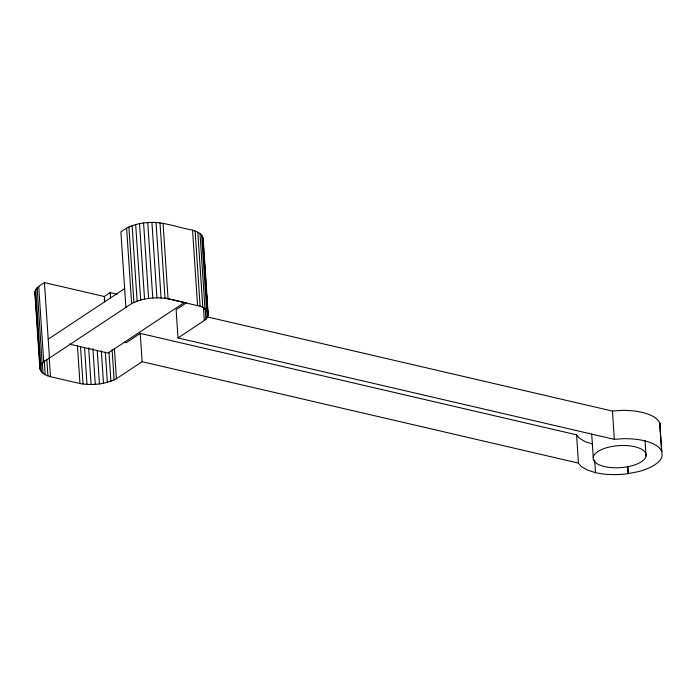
<?xml version="1.0" encoding="UTF-8"?>
<svg xmlns="http://www.w3.org/2000/svg" width="697" height="697" viewBox="0 0 697 697"><rect width="100%" height="100%" fill="white"/><g stroke="black" fill="none" stroke-linecap="round" stroke-linejoin="round"><path stroke-width="1.05" d="M206.826 316.786L612.454 411.073L621.114 410.402A42.726 17.782 -3.8 0 1 659.693 422.809L662.15 455.716A42.726 17.782 -3.8 0 1 637.99 471.721L627.396 473.742A42.726 17.782 -3.8 0 1 595.473 472.653L587.205 469.996L581.141 466.424L578.466 463.122L142.127 361.699L116.399 378.732C105.317 384.5 92.161 385.519 79.963 383.55L50.472 376.694C46.22 375.404 40.792 373.374 39.86 368.452L34.85 293.001C34.867 287.582 40.705 285.273 44.442 282.59L104.297 296.504L110.178 292.609L117.087 294.212M39.86 368.452L40.783 364.932L43.728 361.839L131.628 303.613C142.711 297.854 155.875 296.835 168.064 298.795L197.565 305.652C204.901 306.079 212.768 315.392 204.308 320.507L177.996 337.94L176.114 309.642L186.491 302.768M48.206 339.186L124.641 288.549M592.563 444.024L585.323 441.698L579.259 438.125L576.585 434.832L140.245 333.401L126.14 342.75L124.162 342.288M208.168 313.903L203.158 238.444C202.174 233.312 196.397 231.36 191.997 230.027C179.957 227.832 168.282 223.484 156.041 222.5C143.774 221.977 130.722 224.112 120.886 231.962L125.896 307.412M177.996 337.94L614.336 439.363L622.996 438.701A42.726 17.782 -3.8 0 1 661.566 451.107L661.854 451.499M165.598 298.072L184.496 302.463L108.052 353.091L69.203 344.065M34.85 293.001L35.312 294.718M659.972 423.21L660.268 427.427M659.719 423.062L661.601 451.351M645.004 440.347L646.041 456.073A26.538 11.047 -3.8 0 1 604.63 466.589A26.538 11.047 -3.8 0 1 608.237 447.282A26.538 11.047 -3.8 0 1 646.041 456.073M627.936 466.31L628.424 473.646M627.483 466.293L627.971 473.629M612.454 411.073L614.336 439.363M594.637 460.081L595.473 472.653M591.701 434.17L593.234 457.223M576.585 434.832L578.466 463.122M203.149 242.356L203.646 249.901M203.864 253.142L204.36 260.687M204.578 263.919L205.005 270.384M205.293 274.696L205.728 281.161M205.937 284.393L206.443 291.938M206.652 295.18L207.087 301.644M207.375 305.957L208.011 315.654M202.705 236.736L207.715 312.186M206.817 310.949L207.244 317.414M201.642 235.098L206.652 310.548M205.171 308.37L205.885 319.148M199.995 233.582L205.005 309.032M203.446 307.577L204.308 320.507M197.809 232.214L202.818 307.665M195.125 231.021L200.135 306.471M192.555 230.202L197.565 305.652M163.054 223.345L168.064 298.795M160.005 222.857L165.015 298.307M156.041 222.5L161.059 297.95M151.929 222.404L156.938 297.863M147.747 222.57L152.756 298.028M143.582 222.988L148.592 298.447M139.531 223.659L144.549 299.109M135.68 224.556L140.698 300.006M140.245 333.401L142.127 361.699M132.116 225.662L137.126 301.121M128.901 226.961L133.911 302.42M126.619 228.163L131.628 303.613M114.395 348.552L116.399 378.732M110.178 292.609L110.535 297.967M112.112 349.755L114.116 379.935M108.976 352.133L110.91 381.233M104.297 296.504L104.655 301.862M105.334 352.159L107.338 382.348M101.344 350.905L103.487 383.245M97.214 350.495L99.436 383.908M92.91 348.753L95.28 384.326M88.658 347.847L91.089 384.491M84.546 347.751L86.977 384.395M80.512 346.322L83.021 384.047M77.454 345.825L79.963 383.55M44.442 282.59L49.461 358.049M49.182 357.291L50.472 376.694M46.821 359.713L47.901 375.883M44.286 360.68L45.209 374.69M38.718 286.389L43.728 361.839M42.308 362.536L43.022 373.322M37.133 287.756L42.142 363.207M40.809 363.172L41.384 371.797M35.774 289.482L40.783 364.932M35.007 291.241L40.321 370.168"/></g></svg>
